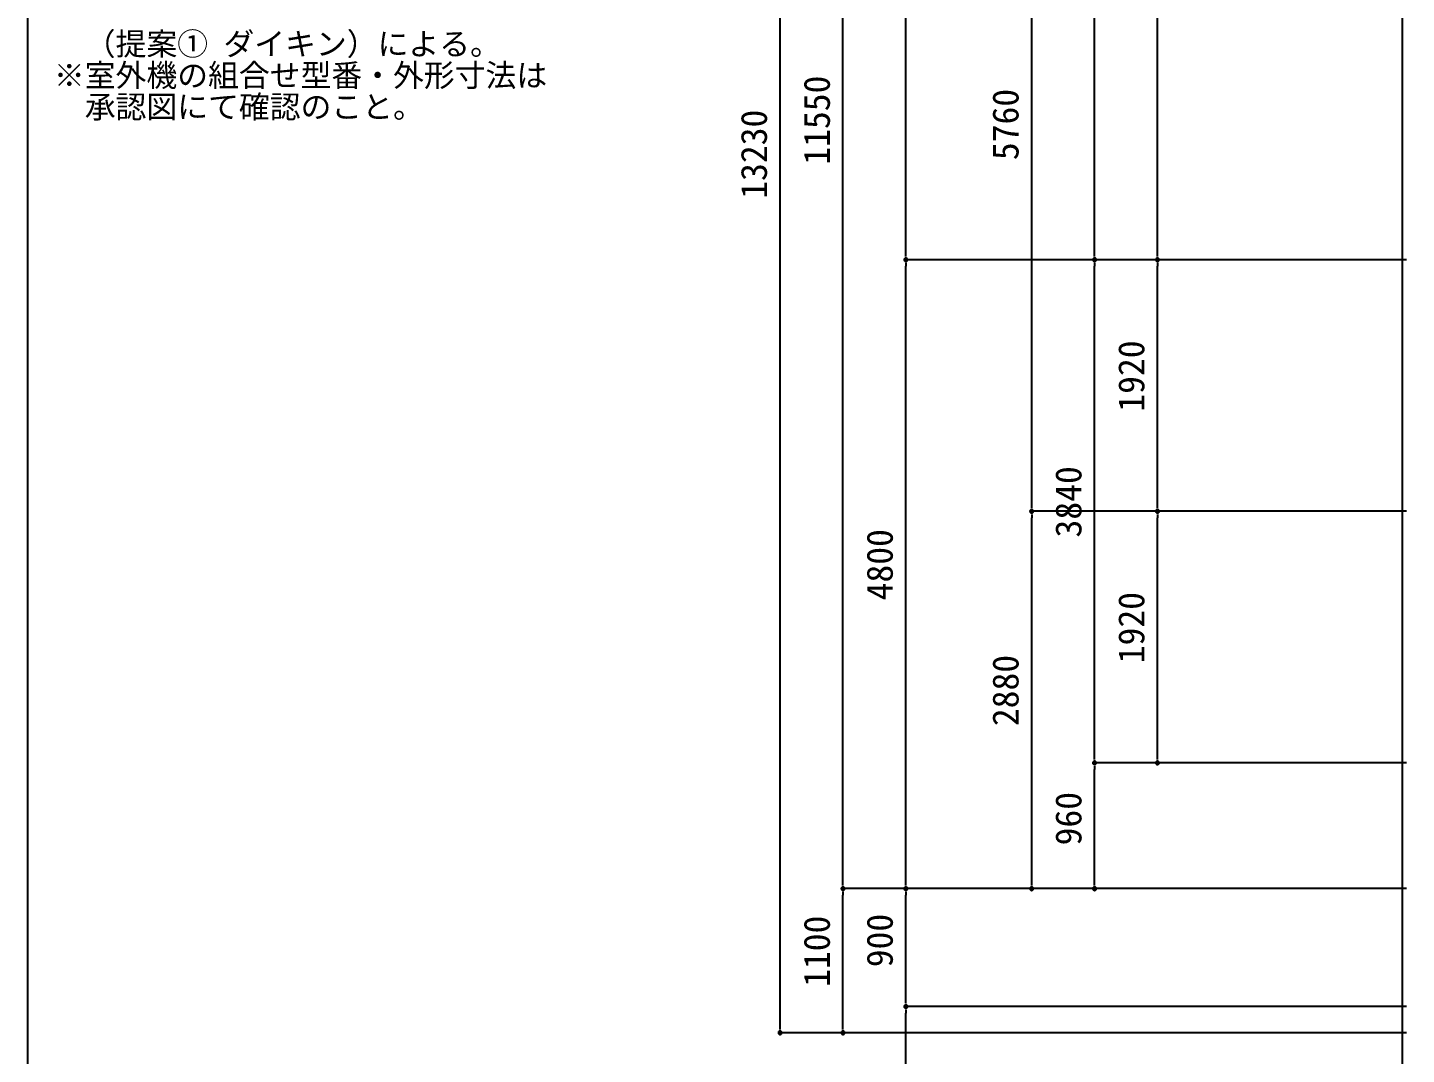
# Model space of a CAD drawing. Header units: millimetres. Extents: x -21029 to 20378, y -14043 to 14043.
# Drawn here: x -20201 to -9678, y -4636 to 3201 of the extents above; entities that cross this region are included whole.
import ezdxf

# ---------------------------------------------------------------- set-up
doc = ezdxf.new("R2010")
doc.units = ezdxf.units.MM
for name, color, linetype in [('0-9', 7, 'Continuous'), ('1-1', 7, 'Continuous'), ('1-6', 7, 'Continuous'), ('1-D', 7, 'Continuous'), ('2-5', 7, 'Continuous')]:
    doc.layers.add(name, color=color, linetype=linetype)
doc.styles.add('JP', font='msgothic.ttc')

msp = doc.modelspace()

# ---------------------------------------------------------------- linework, layer by layer
at = {"layer": '0-9', "color": 7}
for p, q in [((-13498, 1454), (-13498, 1479)), ((-12058, 1454), (-12058, 1479)), ((-11578, 1454), (-11578, 1479)), ((-13498, 1441), (-13498, 1416)), ((-13498, 1416), (-13498, 1441)), ((-13498, 1404), (-13498, 1379)), ((-12058, 1416), (-12058, 1441)), ((-12058, 1441), (-12058, 1416)), ((-12058, 1404), (-12058, 1379)), ((-11578, 1416), (-11578, 1441)), ((-11578, 1441), (-11578, 1416)), ((-11578, 1404), (-11578, 1379)), ((-12538, -466), (-12538, -441)), ((-12538, -479), (-12538, -504)), ((-12538, -504), (-12538, -479)), ((-12538, -516), (-12538, -541)), ((-11578, -466), (-11578, -441)), ((-11578, -479), (-11578, -504)), ((-11578, -504), (-11578, -479)), ((-11578, -516), (-11578, -541)), ((-12058, -2386), (-12058, -2361)), ((-12058, -2399), (-12058, -2424)), ((-12058, -2424), (-12058, -2399)), ((-11578, -2386), (-11578, -2361)), ((-11578, -2424), (-11578, -2399)), ((-12058, -2436), (-12058, -2461)), ((-13978, -3346), (-13978, -3321)), ((-13978, -3359), (-13978, -3384)), ((-13978, -3384), (-13978, -3359)), ((-13498, -3346), (-13498, -3321)), ((-13498, -3384), (-13498, -3359)), ((-13498, -3359), (-13498, -3384)), ((-12538, -3346), (-12538, -3321)), ((-12538, -3384), (-12538, -3359)), ((-12058, -3346), (-12058, -3321)), ((-12058, -3384), (-12058, -3359)), ((-13978, -3396), (-13978, -3421)), ((-13498, -3396), (-13498, -3421)), ((-13498, -4246), (-13498, -4221)), ((-13498, -4259), (-13498, -4284)), ((-13498, -4284), (-13498, -4259)), ((-13498, -4296), (-13498, -4321)), ((-14458, -4446), (-14458, -4421)), ((-14458, -4484), (-14458, -4459)), ((-13978, -4446), (-13978, -4421)), ((-13978, -4484), (-13978, -4459))]:
    msp.add_line(p, q, dxfattribs=at)
for points in [[(-13498, 1441), (-13499, 1441), (-13500, 1441), (-13501, 1441), (-13502, 1441), (-13503, 1440), (-13504, 1440), (-13505, 1439), (-13506, 1438), (-13507, 1438), (-13508, 1437), (-13508, 1436), (-13509, 1435), (-13509, 1434), (-13510, 1433), (-13510, 1432), (-13510, 1431), (-13510, 1430), (-13511, 1429), (-13510, 1428), (-13510, 1427), (-13510, 1426), (-13510, 1425), (-13509, 1424), (-13509, 1423), (-13508, 1422), (-13508, 1421), (-13507, 1420), (-13506, 1419), (-13505, 1419), (-13504, 1418), (-13503, 1418), (-13502, 1417), (-13501, 1417), (-13500, 1417), (-13499, 1416), (-13498, 1416), (-13497, 1416), (-13496, 1417), (-13495, 1417), (-13494, 1417), (-13493, 1418), (-13492, 1418), (-13491, 1419), (-13490, 1419), (-13489, 1420), (-13488, 1421), (-13488, 1422), (-13487, 1423), (-13487, 1424), (-13486, 1425), (-13486, 1426), (-13486, 1427), (-13486, 1428), (-13486, 1429), (-13486, 1430), (-13486, 1431), (-13486, 1432), (-13486, 1433), (-13487, 1434), (-13487, 1435), (-13488, 1436), (-13488, 1437), (-13489, 1438), (-13490, 1438), (-13491, 1439), (-13492, 1440), (-13493, 1440), (-13494, 1441), (-13495, 1441), (-13496, 1441), (-13497, 1441), (-13498, 1441)], [(-13498, 1416), (-13497, 1416), (-13496, 1417), (-13495, 1417), (-13494, 1417), (-13493, 1418), (-13492, 1418), (-13491, 1419), (-13490, 1419), (-13489, 1420), (-13488, 1421), (-13488, 1422), (-13487, 1423), (-13487, 1424), (-13486, 1425), (-13486, 1426), (-13486, 1427), (-13486, 1428), (-13486, 1429), (-13486, 1430), (-13486, 1431), (-13486, 1432), (-13486, 1433), (-13487, 1434), (-13487, 1435), (-13488, 1436), (-13488, 1437), (-13489, 1438), (-13490, 1438), (-13491, 1439), (-13492, 1440), (-13493, 1440), (-13494, 1441), (-13495, 1441), (-13496, 1441), (-13497, 1441), (-13498, 1441), (-13499, 1441), (-13500, 1441), (-13501, 1441), (-13502, 1441), (-13503, 1440), (-13504, 1440), (-13505, 1439), (-13506, 1438), (-13507, 1438), (-13508, 1437), (-13508, 1436), (-13509, 1435), (-13509, 1434), (-13510, 1433), (-13510, 1432), (-13510, 1431), (-13510, 1430), (-13511, 1429), (-13510, 1428), (-13510, 1427), (-13510, 1426), (-13510, 1425), (-13509, 1424), (-13509, 1423), (-13508, 1422), (-13508, 1421), (-13507, 1420), (-13506, 1419), (-13505, 1419), (-13504, 1418), (-13503, 1418), (-13502, 1417), (-13501, 1417), (-13500, 1417), (-13499, 1416), (-13498, 1416)], [(-12058, 1416), (-12057, 1416), (-12056, 1417), (-12055, 1417), (-12054, 1417), (-12053, 1418), (-12052, 1418), (-12051, 1419), (-12050, 1419), (-12049, 1420), (-12048, 1421), (-12048, 1422), (-12047, 1423), (-12047, 1424), (-12046, 1425), (-12046, 1426), (-12046, 1427), (-12046, 1428), (-12046, 1429), (-12046, 1430), (-12046, 1431), (-12046, 1432), (-12046, 1433), (-12047, 1434), (-12047, 1435), (-12048, 1436), (-12048, 1437), (-12049, 1438), (-12050, 1438), (-12051, 1439), (-12052, 1440), (-12053, 1440), (-12054, 1441), (-12055, 1441), (-12056, 1441), (-12057, 1441), (-12058, 1441), (-12059, 1441), (-12060, 1441), (-12061, 1441), (-12062, 1441), (-12063, 1440), (-12064, 1440), (-12065, 1439), (-12066, 1438), (-12067, 1438), (-12068, 1437), (-12068, 1436), (-12069, 1435), (-12069, 1434), (-12070, 1433), (-12070, 1432), (-12070, 1431), (-12070, 1430), (-12071, 1429), (-12070, 1428), (-12070, 1427), (-12070, 1426), (-12070, 1425), (-12069, 1424), (-12069, 1423), (-12068, 1422), (-12068, 1421), (-12067, 1420), (-12066, 1419), (-12065, 1419), (-12064, 1418), (-12063, 1418), (-12062, 1417), (-12061, 1417), (-12060, 1417), (-12059, 1416), (-12058, 1416)], [(-12058, 1441), (-12059, 1441), (-12060, 1441), (-12061, 1441), (-12062, 1441), (-12063, 1440), (-12064, 1440), (-12065, 1439), (-12066, 1438), (-12067, 1438), (-12068, 1437), (-12068, 1436), (-12069, 1435), (-12069, 1434), (-12070, 1433), (-12070, 1432), (-12070, 1431), (-12070, 1430), (-12071, 1429), (-12070, 1428), (-12070, 1427), (-12070, 1426), (-12070, 1425), (-12069, 1424), (-12069, 1423), (-12068, 1422), (-12068, 1421), (-12067, 1420), (-12066, 1419), (-12065, 1419), (-12064, 1418), (-12063, 1418), (-12062, 1417), (-12061, 1417), (-12060, 1417), (-12059, 1416), (-12058, 1416), (-12057, 1416), (-12056, 1417), (-12055, 1417), (-12054, 1417), (-12053, 1418), (-12052, 1418), (-12051, 1419), (-12050, 1419), (-12049, 1420), (-12048, 1421), (-12048, 1422), (-12047, 1423), (-12047, 1424), (-12046, 1425), (-12046, 1426), (-12046, 1427), (-12046, 1428), (-12046, 1429), (-12046, 1430), (-12046, 1431), (-12046, 1432), (-12046, 1433), (-12047, 1434), (-12047, 1435), (-12048, 1436), (-12048, 1437), (-12049, 1438), (-12050, 1438), (-12051, 1439), (-12052, 1440), (-12053, 1440), (-12054, 1441), (-12055, 1441), (-12056, 1441), (-12057, 1441), (-12058, 1441)], [(-11578, 1416), (-11577, 1416), (-11576, 1417), (-11575, 1417), (-11574, 1417), (-11573, 1418), (-11572, 1418), (-11571, 1419), (-11570, 1419), (-11569, 1420), (-11568, 1421), (-11568, 1422), (-11567, 1423), (-11567, 1424), (-11566, 1425), (-11566, 1426), (-11566, 1427), (-11566, 1428), (-11566, 1429), (-11566, 1430), (-11566, 1431), (-11566, 1432), (-11566, 1433), (-11567, 1434), (-11567, 1435), (-11568, 1436), (-11568, 1437), (-11569, 1438), (-11570, 1438), (-11571, 1439), (-11572, 1440), (-11573, 1440), (-11574, 1441), (-11575, 1441), (-11576, 1441), (-11577, 1441), (-11578, 1441), (-11579, 1441), (-11580, 1441), (-11581, 1441), (-11582, 1441), (-11583, 1440), (-11584, 1440), (-11585, 1439), (-11586, 1438), (-11587, 1438), (-11588, 1437), (-11588, 1436), (-11589, 1435), (-11589, 1434), (-11590, 1433), (-11590, 1432), (-11590, 1431), (-11590, 1430), (-11591, 1429), (-11590, 1428), (-11590, 1427), (-11590, 1426), (-11590, 1425), (-11589, 1424), (-11589, 1423), (-11588, 1422), (-11588, 1421), (-11587, 1420), (-11586, 1419), (-11585, 1419), (-11584, 1418), (-11583, 1418), (-11582, 1417), (-11581, 1417), (-11580, 1417), (-11579, 1416), (-11578, 1416)], [(-11578, 1441), (-11579, 1441), (-11580, 1441), (-11581, 1441), (-11582, 1441), (-11583, 1440), (-11584, 1440), (-11585, 1439), (-11586, 1438), (-11587, 1438), (-11588, 1437), (-11588, 1436), (-11589, 1435), (-11589, 1434), (-11590, 1433), (-11590, 1432), (-11590, 1431), (-11590, 1430), (-11591, 1429), (-11590, 1428), (-11590, 1427), (-11590, 1426), (-11590, 1425), (-11589, 1424), (-11589, 1423), (-11588, 1422), (-11588, 1421), (-11587, 1420), (-11586, 1419), (-11585, 1419), (-11584, 1418), (-11583, 1418), (-11582, 1417), (-11581, 1417), (-11580, 1417), (-11579, 1416), (-11578, 1416), (-11577, 1416), (-11576, 1417), (-11575, 1417), (-11574, 1417), (-11573, 1418), (-11572, 1418), (-11571, 1419), (-11570, 1419), (-11569, 1420), (-11568, 1421), (-11568, 1422), (-11567, 1423), (-11567, 1424), (-11566, 1425), (-11566, 1426), (-11566, 1427), (-11566, 1428), (-11566, 1429), (-11566, 1430), (-11566, 1431), (-11566, 1432), (-11566, 1433), (-11567, 1434), (-11567, 1435), (-11568, 1436), (-11568, 1437), (-11569, 1438), (-11570, 1438), (-11571, 1439), (-11572, 1440), (-11573, 1440), (-11574, 1441), (-11575, 1441), (-11576, 1441), (-11577, 1441), (-11578, 1441)], [(-12538, -479), (-12539, -479), (-12540, -479), (-12541, -479), (-12542, -479), (-12543, -480), (-12544, -480), (-12545, -481), (-12546, -482), (-12547, -482), (-12548, -483), (-12548, -484), (-12549, -485), (-12549, -486), (-12550, -487), (-12550, -488), (-12550, -489), (-12550, -490), (-12551, -491), (-12550, -492), (-12550, -493), (-12550, -494), (-12550, -495), (-12549, -496), (-12549, -497), (-12548, -498), (-12548, -499), (-12547, -500), (-12546, -501), (-12545, -501), (-12544, -502), (-12543, -502), (-12542, -503), (-12541, -503), (-12540, -503), (-12539, -504), (-12538, -504), (-12537, -504), (-12536, -503), (-12535, -503), (-12534, -503), (-12533, -502), (-12532, -502), (-12531, -501), (-12530, -501), (-12529, -500), (-12528, -499), (-12528, -498), (-12527, -497), (-12527, -496), (-12526, -495), (-12526, -494), (-12526, -493), (-12526, -492), (-12526, -491), (-12526, -490), (-12526, -489), (-12526, -488), (-12526, -487), (-12527, -486), (-12527, -485), (-12528, -484), (-12528, -483), (-12529, -482), (-12530, -482), (-12531, -481), (-12532, -480), (-12533, -480), (-12534, -479), (-12535, -479), (-12536, -479), (-12537, -479), (-12538, -479)], [(-12538, -504), (-12537, -504), (-12536, -503), (-12535, -503), (-12534, -503), (-12533, -502), (-12532, -502), (-12531, -501), (-12530, -501), (-12529, -500), (-12528, -499), (-12528, -498), (-12527, -497), (-12527, -496), (-12526, -495), (-12526, -494), (-12526, -493), (-12526, -492), (-12526, -491), (-12526, -490), (-12526, -489), (-12526, -488), (-12526, -487), (-12527, -486), (-12527, -485), (-12528, -484), (-12528, -483), (-12529, -482), (-12530, -482), (-12531, -481), (-12532, -480), (-12533, -480), (-12534, -479), (-12535, -479), (-12536, -479), (-12537, -479), (-12538, -479), (-12539, -479), (-12540, -479), (-12541, -479), (-12542, -479), (-12543, -480), (-12544, -480), (-12545, -481), (-12546, -482), (-12547, -482), (-12548, -483), (-12548, -484), (-12549, -485), (-12549, -486), (-12550, -487), (-12550, -488), (-12550, -489), (-12550, -490), (-12551, -491), (-12550, -492), (-12550, -493), (-12550, -494), (-12550, -495), (-12549, -496), (-12549, -497), (-12548, -498), (-12548, -499), (-12547, -500), (-12546, -501), (-12545, -501), (-12544, -502), (-12543, -502), (-12542, -503), (-12541, -503), (-12540, -503), (-12539, -504), (-12538, -504)], [(-11578, -479), (-11579, -479), (-11580, -479), (-11581, -479), (-11582, -479), (-11583, -480), (-11584, -480), (-11585, -481), (-11586, -482), (-11587, -482), (-11588, -483), (-11588, -484), (-11589, -485), (-11589, -486), (-11590, -487), (-11590, -488), (-11590, -489), (-11590, -490), (-11591, -491), (-11590, -492), (-11590, -493), (-11590, -494), (-11590, -495), (-11589, -496), (-11589, -497), (-11588, -498), (-11588, -499), (-11587, -500), (-11586, -501), (-11585, -501), (-11584, -502), (-11583, -502), (-11582, -503), (-11581, -503), (-11580, -503), (-11579, -504), (-11578, -504), (-11577, -504), (-11576, -503), (-11575, -503), (-11574, -503), (-11573, -502), (-11572, -502), (-11571, -501), (-11570, -501), (-11569, -500), (-11568, -499), (-11568, -498), (-11567, -497), (-11567, -496), (-11566, -495), (-11566, -494), (-11566, -493), (-11566, -492), (-11566, -491), (-11566, -490), (-11566, -489), (-11566, -488), (-11566, -487), (-11567, -486), (-11567, -485), (-11568, -484), (-11568, -483), (-11569, -482), (-11570, -482), (-11571, -481), (-11572, -480), (-11573, -480), (-11574, -479), (-11575, -479), (-11576, -479), (-11577, -479), (-11578, -479)], [(-11578, -504), (-11577, -504), (-11576, -503), (-11575, -503), (-11574, -503), (-11573, -502), (-11572, -502), (-11571, -501), (-11570, -501), (-11569, -500), (-11568, -499), (-11568, -498), (-11567, -497), (-11567, -496), (-11566, -495), (-11566, -494), (-11566, -493), (-11566, -492), (-11566, -491), (-11566, -490), (-11566, -489), (-11566, -488), (-11566, -487), (-11567, -486), (-11567, -485), (-11568, -484), (-11568, -483), (-11569, -482), (-11570, -482), (-11571, -481), (-11572, -480), (-11573, -480), (-11574, -479), (-11575, -479), (-11576, -479), (-11577, -479), (-11578, -479), (-11579, -479), (-11580, -479), (-11581, -479), (-11582, -479), (-11583, -480), (-11584, -480), (-11585, -481), (-11586, -482), (-11587, -482), (-11588, -483), (-11588, -484), (-11589, -485), (-11589, -486), (-11590, -487), (-11590, -488), (-11590, -489), (-11590, -490), (-11591, -491), (-11590, -492), (-11590, -493), (-11590, -494), (-11590, -495), (-11589, -496), (-11589, -497), (-11588, -498), (-11588, -499), (-11587, -500), (-11586, -501), (-11585, -501), (-11584, -502), (-11583, -502), (-11582, -503), (-11581, -503), (-11580, -503), (-11579, -504), (-11578, -504)], [(-12058, -2399), (-12059, -2399), (-12060, -2399), (-12061, -2399), (-12062, -2399), (-12063, -2400), (-12064, -2400), (-12065, -2401), (-12066, -2402), (-12067, -2402), (-12068, -2403), (-12068, -2404), (-12069, -2405), (-12069, -2406), (-12070, -2407), (-12070, -2408), (-12070, -2409), (-12070, -2410), (-12071, -2411), (-12070, -2412), (-12070, -2413), (-12070, -2414), (-12070, -2415), (-12069, -2416), (-12069, -2417), (-12068, -2418), (-12068, -2419), (-12067, -2420), (-12066, -2421), (-12065, -2421), (-12064, -2422), (-12063, -2422), (-12062, -2423), (-12061, -2423), (-12060, -2423), (-12059, -2424), (-12058, -2424), (-12057, -2424), (-12056, -2423), (-12055, -2423), (-12054, -2423), (-12053, -2422), (-12052, -2422), (-12051, -2421), (-12050, -2421), (-12049, -2420), (-12048, -2419), (-12048, -2418), (-12047, -2417), (-12047, -2416), (-12046, -2415), (-12046, -2414), (-12046, -2413), (-12046, -2412), (-12046, -2411), (-12046, -2410), (-12046, -2409), (-12046, -2408), (-12046, -2407), (-12047, -2406), (-12047, -2405), (-12048, -2404), (-12048, -2403), (-12049, -2402), (-12050, -2402), (-12051, -2401), (-12052, -2400), (-12053, -2400), (-12054, -2399), (-12055, -2399), (-12056, -2399), (-12057, -2399), (-12058, -2399)], [(-12058, -2424), (-12057, -2424), (-12056, -2423), (-12055, -2423), (-12054, -2423), (-12053, -2422), (-12052, -2422), (-12051, -2421), (-12050, -2421), (-12049, -2420), (-12048, -2419), (-12048, -2418), (-12047, -2417), (-12047, -2416), (-12046, -2415), (-12046, -2414), (-12046, -2413), (-12046, -2412), (-12046, -2411), (-12046, -2410), (-12046, -2409), (-12046, -2408), (-12046, -2407), (-12047, -2406), (-12047, -2405), (-12048, -2404), (-12048, -2403), (-12049, -2402), (-12050, -2402), (-12051, -2401), (-12052, -2400), (-12053, -2400), (-12054, -2399), (-12055, -2399), (-12056, -2399), (-12057, -2399), (-12058, -2399), (-12059, -2399), (-12060, -2399), (-12061, -2399), (-12062, -2399), (-12063, -2400), (-12064, -2400), (-12065, -2401), (-12066, -2402), (-12067, -2402), (-12068, -2403), (-12068, -2404), (-12069, -2405), (-12069, -2406), (-12070, -2407), (-12070, -2408), (-12070, -2409), (-12070, -2410), (-12071, -2411), (-12070, -2412), (-12070, -2413), (-12070, -2414), (-12070, -2415), (-12069, -2416), (-12069, -2417), (-12068, -2418), (-12068, -2419), (-12067, -2420), (-12066, -2421), (-12065, -2421), (-12064, -2422), (-12063, -2422), (-12062, -2423), (-12061, -2423), (-12060, -2423), (-12059, -2424), (-12058, -2424)], [(-11578, -2424), (-11577, -2424), (-11576, -2423), (-11575, -2423), (-11574, -2423), (-11573, -2422), (-11572, -2422), (-11571, -2421), (-11570, -2421), (-11569, -2420), (-11568, -2419), (-11568, -2418), (-11567, -2417), (-11567, -2416), (-11566, -2415), (-11566, -2414), (-11566, -2413), (-11566, -2412), (-11566, -2411), (-11566, -2410), (-11566, -2409), (-11566, -2408), (-11566, -2407), (-11567, -2406), (-11567, -2405), (-11568, -2404), (-11568, -2403), (-11569, -2402), (-11570, -2402), (-11571, -2401), (-11572, -2400), (-11573, -2400), (-11574, -2399), (-11575, -2399), (-11576, -2399), (-11577, -2399), (-11578, -2399), (-11579, -2399), (-11580, -2399), (-11581, -2399), (-11582, -2399), (-11583, -2400), (-11584, -2400), (-11585, -2401), (-11586, -2402), (-11587, -2402), (-11588, -2403), (-11588, -2404), (-11589, -2405), (-11589, -2406), (-11590, -2407), (-11590, -2408), (-11590, -2409), (-11590, -2410), (-11591, -2411), (-11590, -2412), (-11590, -2413), (-11590, -2414), (-11590, -2415), (-11589, -2416), (-11589, -2417), (-11588, -2418), (-11588, -2419), (-11587, -2420), (-11586, -2421), (-11585, -2421), (-11584, -2422), (-11583, -2422), (-11582, -2423), (-11581, -2423), (-11580, -2423), (-11579, -2424), (-11578, -2424)], [(-13978, -3359), (-13979, -3359), (-13980, -3359), (-13981, -3359), (-13982, -3359), (-13983, -3360), (-13984, -3360), (-13985, -3361), (-13986, -3362), (-13987, -3362), (-13988, -3363), (-13988, -3364), (-13989, -3365), (-13989, -3366), (-13990, -3367), (-13990, -3368), (-13990, -3369), (-13990, -3370), (-13991, -3371), (-13990, -3372), (-13990, -3373), (-13990, -3374), (-13990, -3375), (-13989, -3376), (-13989, -3377), (-13988, -3378), (-13988, -3379), (-13987, -3380), (-13986, -3381), (-13985, -3381), (-13984, -3382), (-13983, -3382), (-13982, -3383), (-13981, -3383), (-13980, -3383), (-13979, -3384), (-13978, -3384), (-13977, -3384), (-13976, -3383), (-13975, -3383), (-13974, -3383), (-13973, -3382), (-13972, -3382), (-13971, -3381), (-13970, -3381), (-13969, -3380), (-13968, -3379), (-13968, -3378), (-13967, -3377), (-13967, -3376), (-13966, -3375), (-13966, -3374), (-13966, -3373), (-13966, -3372), (-13966, -3371), (-13966, -3370), (-13966, -3369), (-13966, -3368), (-13966, -3367), (-13967, -3366), (-13967, -3365), (-13968, -3364), (-13968, -3363), (-13969, -3362), (-13970, -3362), (-13971, -3361), (-13972, -3360), (-13973, -3360), (-13974, -3359), (-13975, -3359), (-13976, -3359), (-13977, -3359), (-13978, -3359)], [(-13978, -3384), (-13977, -3384), (-13976, -3383), (-13975, -3383), (-13974, -3383), (-13973, -3382), (-13972, -3382), (-13971, -3381), (-13970, -3381), (-13969, -3380), (-13968, -3379), (-13968, -3378), (-13967, -3377), (-13967, -3376), (-13966, -3375), (-13966, -3374), (-13966, -3373), (-13966, -3372), (-13966, -3371), (-13966, -3370), (-13966, -3369), (-13966, -3368), (-13966, -3367), (-13967, -3366), (-13967, -3365), (-13968, -3364), (-13968, -3363), (-13969, -3362), (-13970, -3362), (-13971, -3361), (-13972, -3360), (-13973, -3360), (-13974, -3359), (-13975, -3359), (-13976, -3359), (-13977, -3359), (-13978, -3359), (-13979, -3359), (-13980, -3359), (-13981, -3359), (-13982, -3359), (-13983, -3360), (-13984, -3360), (-13985, -3361), (-13986, -3362), (-13987, -3362), (-13988, -3363), (-13988, -3364), (-13989, -3365), (-13989, -3366), (-13990, -3367), (-13990, -3368), (-13990, -3369), (-13990, -3370), (-13991, -3371), (-13990, -3372), (-13990, -3373), (-13990, -3374), (-13990, -3375), (-13989, -3376), (-13989, -3377), (-13988, -3378), (-13988, -3379), (-13987, -3380), (-13986, -3381), (-13985, -3381), (-13984, -3382), (-13983, -3382), (-13982, -3383), (-13981, -3383), (-13980, -3383), (-13979, -3384), (-13978, -3384)], [(-13498, -3384), (-13497, -3384), (-13496, -3383), (-13495, -3383), (-13494, -3383), (-13493, -3382), (-13492, -3382), (-13491, -3381), (-13490, -3381), (-13489, -3380), (-13488, -3379), (-13488, -3378), (-13487, -3377), (-13487, -3376), (-13486, -3375), (-13486, -3374), (-13486, -3373), (-13486, -3372), (-13486, -3371), (-13486, -3370), (-13486, -3369), (-13486, -3368), (-13486, -3367), (-13487, -3366), (-13487, -3365), (-13488, -3364), (-13488, -3363), (-13489, -3362), (-13490, -3362), (-13491, -3361), (-13492, -3360), (-13493, -3360), (-13494, -3359), (-13495, -3359), (-13496, -3359), (-13497, -3359), (-13498, -3359), (-13499, -3359), (-13500, -3359), (-13501, -3359), (-13502, -3359), (-13503, -3360), (-13504, -3360), (-13505, -3361), (-13506, -3362), (-13507, -3362), (-13508, -3363), (-13508, -3364), (-13509, -3365), (-13509, -3366), (-13510, -3367), (-13510, -3368), (-13510, -3369), (-13510, -3370), (-13511, -3371), (-13510, -3372), (-13510, -3373), (-13510, -3374), (-13510, -3375), (-13509, -3376), (-13509, -3377), (-13508, -3378), (-13508, -3379), (-13507, -3380), (-13506, -3381), (-13505, -3381), (-13504, -3382), (-13503, -3382), (-13502, -3383), (-13501, -3383), (-13500, -3383), (-13499, -3384), (-13498, -3384)], [(-13498, -3359), (-13499, -3359), (-13500, -3359), (-13501, -3359), (-13502, -3359), (-13503, -3360), (-13504, -3360), (-13505, -3361), (-13506, -3362), (-13507, -3362), (-13508, -3363), (-13508, -3364), (-13509, -3365), (-13509, -3366), (-13510, -3367), (-13510, -3368), (-13510, -3369), (-13510, -3370), (-13511, -3371), (-13510, -3372), (-13510, -3373), (-13510, -3374), (-13510, -3375), (-13509, -3376), (-13509, -3377), (-13508, -3378), (-13508, -3379), (-13507, -3380), (-13506, -3381), (-13505, -3381), (-13504, -3382), (-13503, -3382), (-13502, -3383), (-13501, -3383), (-13500, -3383), (-13499, -3384), (-13498, -3384), (-13497, -3384), (-13496, -3383), (-13495, -3383), (-13494, -3383), (-13493, -3382), (-13492, -3382), (-13491, -3381), (-13490, -3381), (-13489, -3380), (-13488, -3379), (-13488, -3378), (-13487, -3377), (-13487, -3376), (-13486, -3375), (-13486, -3374), (-13486, -3373), (-13486, -3372), (-13486, -3371), (-13486, -3370), (-13486, -3369), (-13486, -3368), (-13486, -3367), (-13487, -3366), (-13487, -3365), (-13488, -3364), (-13488, -3363), (-13489, -3362), (-13490, -3362), (-13491, -3361), (-13492, -3360), (-13493, -3360), (-13494, -3359), (-13495, -3359), (-13496, -3359), (-13497, -3359), (-13498, -3359)], [(-12538, -3384), (-12537, -3384), (-12536, -3383), (-12535, -3383), (-12534, -3383), (-12533, -3382), (-12532, -3382), (-12531, -3381), (-12530, -3381), (-12529, -3380), (-12528, -3379), (-12528, -3378), (-12527, -3377), (-12527, -3376), (-12526, -3375), (-12526, -3374), (-12526, -3373), (-12526, -3372), (-12526, -3371), (-12526, -3370), (-12526, -3369), (-12526, -3368), (-12526, -3367), (-12527, -3366), (-12527, -3365), (-12528, -3364), (-12528, -3363), (-12529, -3362), (-12530, -3362), (-12531, -3361), (-12532, -3360), (-12533, -3360), (-12534, -3359), (-12535, -3359), (-12536, -3359), (-12537, -3359), (-12538, -3359), (-12539, -3359), (-12540, -3359), (-12541, -3359), (-12542, -3359), (-12543, -3360), (-12544, -3360), (-12545, -3361), (-12546, -3362), (-12547, -3362), (-12548, -3363), (-12548, -3364), (-12549, -3365), (-12549, -3366), (-12550, -3367), (-12550, -3368), (-12550, -3369), (-12550, -3370), (-12551, -3371), (-12550, -3372), (-12550, -3373), (-12550, -3374), (-12550, -3375), (-12549, -3376), (-12549, -3377), (-12548, -3378), (-12548, -3379), (-12547, -3380), (-12546, -3381), (-12545, -3381), (-12544, -3382), (-12543, -3382), (-12542, -3383), (-12541, -3383), (-12540, -3383), (-12539, -3384), (-12538, -3384)], [(-12058, -3384), (-12057, -3384), (-12056, -3383), (-12055, -3383), (-12054, -3383), (-12053, -3382), (-12052, -3382), (-12051, -3381), (-12050, -3381), (-12049, -3380), (-12048, -3379), (-12048, -3378), (-12047, -3377), (-12047, -3376), (-12046, -3375), (-12046, -3374), (-12046, -3373), (-12046, -3372), (-12046, -3371), (-12046, -3370), (-12046, -3369), (-12046, -3368), (-12046, -3367), (-12047, -3366), (-12047, -3365), (-12048, -3364), (-12048, -3363), (-12049, -3362), (-12050, -3362), (-12051, -3361), (-12052, -3360), (-12053, -3360), (-12054, -3359), (-12055, -3359), (-12056, -3359), (-12057, -3359), (-12058, -3359), (-12059, -3359), (-12060, -3359), (-12061, -3359), (-12062, -3359), (-12063, -3360), (-12064, -3360), (-12065, -3361), (-12066, -3362), (-12067, -3362), (-12068, -3363), (-12068, -3364), (-12069, -3365), (-12069, -3366), (-12070, -3367), (-12070, -3368), (-12070, -3369), (-12070, -3370), (-12071, -3371), (-12070, -3372), (-12070, -3373), (-12070, -3374), (-12070, -3375), (-12069, -3376), (-12069, -3377), (-12068, -3378), (-12068, -3379), (-12067, -3380), (-12066, -3381), (-12065, -3381), (-12064, -3382), (-12063, -3382), (-12062, -3383), (-12061, -3383), (-12060, -3383), (-12059, -3384), (-12058, -3384)], [(-13498, -4259), (-13499, -4259), (-13500, -4259), (-13501, -4259), (-13502, -4259), (-13503, -4260), (-13504, -4260), (-13505, -4261), (-13506, -4262), (-13507, -4262), (-13508, -4263), (-13508, -4264), (-13509, -4265), (-13509, -4266), (-13510, -4267), (-13510, -4268), (-13510, -4269), (-13510, -4270), (-13511, -4271), (-13510, -4272), (-13510, -4273), (-13510, -4274), (-13510, -4275), (-13509, -4276), (-13509, -4277), (-13508, -4278), (-13508, -4279), (-13507, -4280), (-13506, -4281), (-13505, -4281), (-13504, -4282), (-13503, -4282), (-13502, -4283), (-13501, -4283), (-13500, -4283), (-13499, -4284), (-13498, -4284), (-13497, -4284), (-13496, -4283), (-13495, -4283), (-13494, -4283), (-13493, -4282), (-13492, -4282), (-13491, -4281), (-13490, -4281), (-13489, -4280), (-13488, -4279), (-13488, -4278), (-13487, -4277), (-13487, -4276), (-13486, -4275), (-13486, -4274), (-13486, -4273), (-13486, -4272), (-13486, -4271), (-13486, -4270), (-13486, -4269), (-13486, -4268), (-13486, -4267), (-13487, -4266), (-13487, -4265), (-13488, -4264), (-13488, -4263), (-13489, -4262), (-13490, -4262), (-13491, -4261), (-13492, -4260), (-13493, -4260), (-13494, -4259), (-13495, -4259), (-13496, -4259), (-13497, -4259), (-13498, -4259)], [(-13498, -4284), (-13497, -4284), (-13496, -4283), (-13495, -4283), (-13494, -4283), (-13493, -4282), (-13492, -4282), (-13491, -4281), (-13490, -4281), (-13489, -4280), (-13488, -4279), (-13488, -4278), (-13487, -4277), (-13487, -4276), (-13486, -4275), (-13486, -4274), (-13486, -4273), (-13486, -4272), (-13486, -4271), (-13486, -4270), (-13486, -4269), (-13486, -4268), (-13486, -4267), (-13487, -4266), (-13487, -4265), (-13488, -4264), (-13488, -4263), (-13489, -4262), (-13490, -4262), (-13491, -4261), (-13492, -4260), (-13493, -4260), (-13494, -4259), (-13495, -4259), (-13496, -4259), (-13497, -4259), (-13498, -4259), (-13499, -4259), (-13500, -4259), (-13501, -4259), (-13502, -4259), (-13503, -4260), (-13504, -4260), (-13505, -4261), (-13506, -4262), (-13507, -4262), (-13508, -4263), (-13508, -4264), (-13509, -4265), (-13509, -4266), (-13510, -4267), (-13510, -4268), (-13510, -4269), (-13510, -4270), (-13511, -4271), (-13510, -4272), (-13510, -4273), (-13510, -4274), (-13510, -4275), (-13509, -4276), (-13509, -4277), (-13508, -4278), (-13508, -4279), (-13507, -4280), (-13506, -4281), (-13505, -4281), (-13504, -4282), (-13503, -4282), (-13502, -4283), (-13501, -4283), (-13500, -4283), (-13499, -4284), (-13498, -4284)], [(-14458, -4484), (-14457, -4484), (-14456, -4483), (-14455, -4483), (-14454, -4483), (-14453, -4482), (-14452, -4482), (-14451, -4481), (-14450, -4481), (-14449, -4480), (-14448, -4479), (-14448, -4478), (-14447, -4477), (-14447, -4476), (-14446, -4475), (-14446, -4474), (-14446, -4473), (-14446, -4472), (-14446, -4471), (-14446, -4470), (-14446, -4469), (-14446, -4468), (-14446, -4467), (-14447, -4466), (-14447, -4465), (-14448, -4464), (-14448, -4463), (-14449, -4462), (-14450, -4462), (-14451, -4461), (-14452, -4460), (-14453, -4460), (-14454, -4459), (-14455, -4459), (-14456, -4459), (-14457, -4459), (-14458, -4459), (-14459, -4459), (-14460, -4459), (-14461, -4459), (-14462, -4459), (-14463, -4460), (-14464, -4460), (-14465, -4461), (-14466, -4462), (-14467, -4462), (-14468, -4463), (-14468, -4464), (-14469, -4465), (-14469, -4466), (-14470, -4467), (-14470, -4468), (-14470, -4469), (-14470, -4470), (-14471, -4471), (-14470, -4472), (-14470, -4473), (-14470, -4474), (-14470, -4475), (-14469, -4476), (-14469, -4477), (-14468, -4478), (-14468, -4479), (-14467, -4480), (-14466, -4481), (-14465, -4481), (-14464, -4482), (-14463, -4482), (-14462, -4483), (-14461, -4483), (-14460, -4483), (-14459, -4484), (-14458, -4484)], [(-13978, -4484), (-13977, -4484), (-13976, -4483), (-13975, -4483), (-13974, -4483), (-13973, -4482), (-13972, -4482), (-13971, -4481), (-13970, -4481), (-13969, -4480), (-13968, -4479), (-13968, -4478), (-13967, -4477), (-13967, -4476), (-13966, -4475), (-13966, -4474), (-13966, -4473), (-13966, -4472), (-13966, -4471), (-13966, -4470), (-13966, -4469), (-13966, -4468), (-13966, -4467), (-13967, -4466), (-13967, -4465), (-13968, -4464), (-13968, -4463), (-13969, -4462), (-13970, -4462), (-13971, -4461), (-13972, -4460), (-13973, -4460), (-13974, -4459), (-13975, -4459), (-13976, -4459), (-13977, -4459), (-13978, -4459), (-13979, -4459), (-13980, -4459), (-13981, -4459), (-13982, -4459), (-13983, -4460), (-13984, -4460), (-13985, -4461), (-13986, -4462), (-13987, -4462), (-13988, -4463), (-13988, -4464), (-13989, -4465), (-13989, -4466), (-13990, -4467), (-13990, -4468), (-13990, -4469), (-13990, -4470), (-13991, -4471), (-13990, -4472), (-13990, -4473), (-13990, -4474), (-13990, -4475), (-13989, -4476), (-13989, -4477), (-13988, -4478), (-13988, -4479), (-13987, -4480), (-13986, -4481), (-13985, -4481), (-13984, -4482), (-13983, -4482), (-13982, -4483), (-13981, -4483), (-13980, -4483), (-13979, -4484), (-13978, -4484)]]:
    msp.add_lwpolyline(points, dxfattribs=at)
at = {"layer": '1-1', "color": 7}
for p, q in [((-14458, -4421), (-14458, 8709)), ((-13978, -3321), (-13978, 8129)), ((-11578, 1479), (-11578, 7709)), ((-13498, 1479), (-13498, 6179)), ((-12058, 1479), (-12058, 5479)), ((-12538, -441), (-12538, 5219)), ((-9678, 1429), (-13498, 1429)), ((-9678, 1429), (-13498, 1429)), ((-13498, -3321), (-13498, 1379)), ((-9678, 1429), (-12058, 1429)), ((-9678, 1429), (-12058, 1429)), ((-12058, -2361), (-12058, 1379)), ((-9678, 1429), (-11578, 1429)), ((-9678, 1429), (-11578, 1429)), ((-11578, -441), (-11578, 1379)), ((-9678, -491), (-12538, -491)), ((-9678, -491), (-12538, -491)), ((-10208, -491), (-11578, -491)), ((-10208, -491), (-11578, -491)), ((-12538, -3321), (-12538, -541)), ((-11578, -2361), (-11578, -541)), ((-9678, -2411), (-12058, -2411)), ((-9678, -2411), (-12058, -2411)), ((-10178, -2411), (-11578, -2411)), ((-12058, -3321), (-12058, -2461)), ((-9678, -3371), (-13978, -3371)), ((-9678, -3371), (-13978, -3371)), ((-13978, -4421), (-13978, -3421)), ((-9678, -3371), (-13498, -3371)), ((-9678, -3371), (-13498, -3371)), ((-13498, -4221), (-13498, -3421)), ((-9678, -3371), (-12538, -3371)), ((-9678, -3371), (-12058, -3371)), ((-9678, -4271), (-13498, -4271)), ((-9678, -4271), (-13498, -4271)), ((-13498, -5971), (-13498, -4321)), ((-9678, -4471), (-14458, -4471)), ((-9678, -4471), (-13978, -4471))]:
    msp.add_line(p, q, dxfattribs=at)
at = {"layer": '1-6', "color": 1}
msp.add_line((-20201, 14043), (-20201, -14043), dxfattribs=at)
at = {"layer": '1-D', "color": 7}
msp.add_line((-9708, -7607), (-9708, 8826), dxfattribs=at)

# ---------------------------------------------------------------- texts
at = {"layer": '1-1', "color": 7, "style": 'JP'}
for s, p in [('11550', (-14078, 2154)), ('5760', (-12638, 2189)), ('13230', (-14558, 1894)), ('1920', (-11678, 269)), ('3840', (-12158, -691)), ('4800', (-13598, -1171)), ('1920', (-11678, -1651)), ('2880', (-12638, -2131)), ('960', (-12158, -3041)), ('900', (-13598, -3971)), ('1100', (-14078, -4121))]:
    msp.add_text(s, height=200, rotation=90, dxfattribs=at).set_placement(p)
at = {"layer": '2-5', "color": 7, "style": 'JP'}
for s, p in [('\u3000（提案① ダイキン）による。', (-20000, 2990)), ('※室外機の組合せ型番・外形寸法は', (-20000, 2750)), ('\u3000承認図にて確認のこと。', (-20000, 2510))]:
    msp.add_text(s, height=172.5, dxfattribs=at).set_placement(p)

doc.saveas('drawing.dxf')
